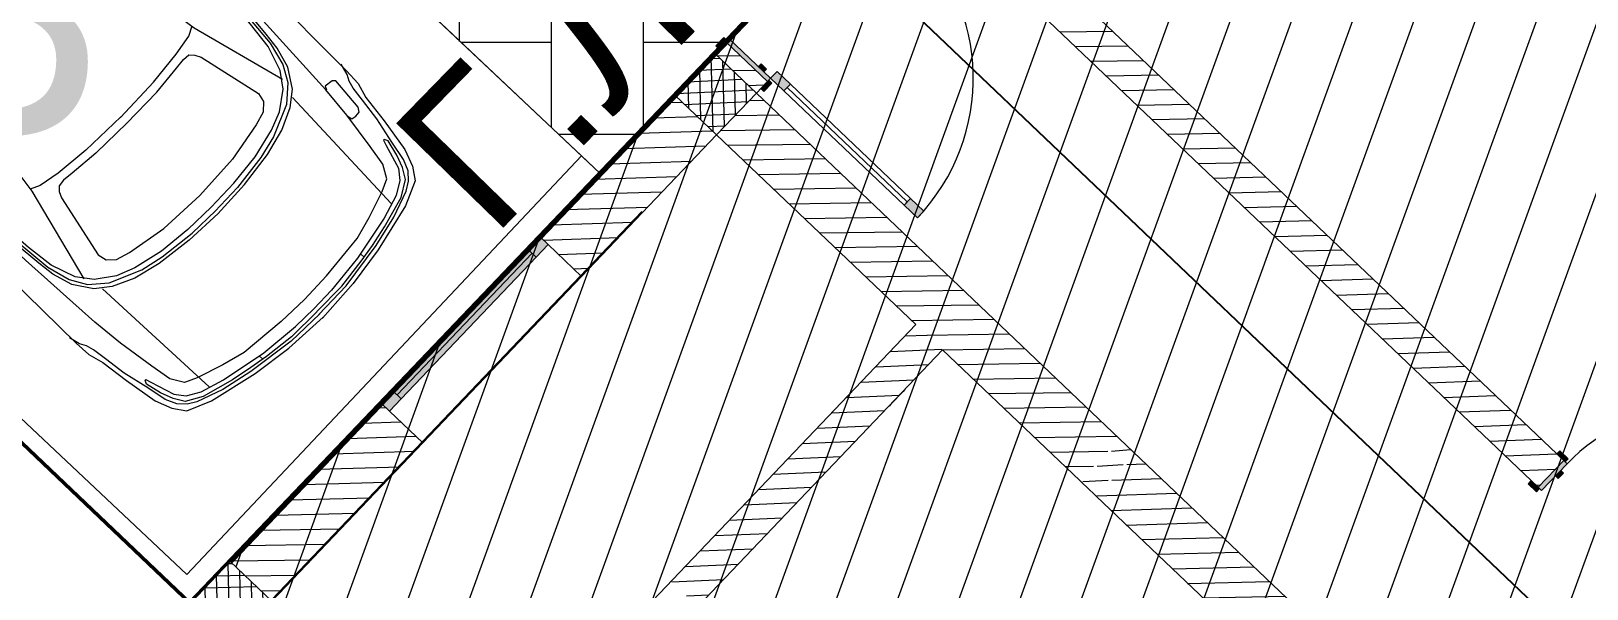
# Model space of a CAD drawing. Header units: metres. Extents: x 0 to 7617939, y 0 to 4642111.
# Drawn here: x 7616220.14 to 7616226.9, y 4641458.83 to 4641461.25 of the extents above; entities that cross this region are included whole.
import ezdxf
from ezdxf.enums import TextEntityAlignment as Align

# ---------------------------------------------------------------- set-up
doc = ezdxf.new("R2010")
doc.units = ezdxf.units.M
doc.header["$MEASUREMENT"] = 0
doc.linetypes.add('Wipeout_Contour', pattern=[99999.99999999999, 0, -99999.99999999999])
doc.layers.get('0').update_dxf_attribs({"color": 1})
doc.layers.get('DEFPOINTS').update_dxf_attribs({"lineweight": 0})
for name, color, linetype in [('1 _ Конструкция - Недефинирани обекти.Structural - Bearing', 7, 'Continuous'), ('1 _ Плочи - Основни.Structural - Bearing', 7, 'Continuous'), ('1 _ Преградни_Стени - Външни .Non Structural - Bearing', 7, 'Continuous'), ('LEGENDI', 7, 'Continuous'), ('Structural - Bearing', 7, 'Continuous'), ('Structural - Stair & Railing', 7, 'Continuous')]:
    doc.layers.add(name, color=color, linetype=linetype)
for name, color, linetype, lineweight in [('cad-block.com', 253, 'Continuous', 9), ('gradezna_linija', 7, 'Continuous', 53), ('hech plo~nici', 253, 'Continuous', 5), ('koti', 7, 'Continuous', 25), ('Pecat', 7, 'Continuous', 25), ('U-5.2 ELEMENTI NA SOOBRAKAJNICA', 7, 'Continuous', 9)]:
    doc.layers.add(name, color=color, linetype=linetype, lineweight=lineweight)
doc.styles.add('K1', font='', dxfattribs={"width": 0.8})
doc.styles.add('PECAT', font='arial.ttf', dxfattribs={"height": 1.5})
doc.styles.add('Style-MAC C Swiss', font='MCSWIS.TTF')
doc.styles.get('K1').set_extended_font_data('Zurich BlkEx BT')
doc.dimstyles.new('mir', dxfattribs={"dimscale": 0.5, "dimtxt": 1.8, "dimasz": 0.01, "dimexe": 0.5, "dimexo": 0.0625, "dimgap": 0.2, "dimtad": 1, "dimzin": 0, "dimdsep": 46, "dimtxsty": 'K1', "dimblk": 'A$C321216CB', "dimcen": 0.09, "dimse1": 1, "dimse2": 1, "dimclrd": 256, "dimclrt": 256, "dimaunit": 1, "dimadec": 3, "dimazin": 0, "dimtfac": 1, "dimtofl": 0, "dimtmove": 2, "dimatfit": 3, "dimldrblk": 'A$C321216CB', "dimfxl": 0.5, "dimfxlon": 1, "dimtolj": 1, "dimtzin": 0, "dimlwd": 25, "dimarcsym": 0})
pattern_1 = [(44.99999999999996, (-56860.34482002258, 2014.433784484863), (-45.96193360834245, 45.96193360834247), [])]
pattern_2 = [(44.99999999999996, (-56860.34482002258, 2014.433784484863), (-35.35533484171248, 35.3553348417125), []), (135.0000000000002, (-56860.34482002258, 2014.433784484863), (35.35533484171238, 35.35533484171259), [])]

# ---------------------------------------------------------------- blocks, each defined once
blk = doc.blocks.new('A$C25803E90')
for p, q in [((3624.29996234682, 1513.338001661949), (4252.761962346849, 1489.488001661935)), ((4312.462962346792, 1239.988001661957), (4333.662962346803, 1239.988001661957)), ((4312.462962346792, 615.8880016619296), (4333.662962346803, 615.8880016619296)), ((3624.29996234682, 342.5380016619347), (4252.761962346849, 366.3880016619441))]:
    blk.add_line(p, q)
for points in [[(1692.54367337047, 1767.258621032674), (2694.811962346837, 1768.625001661931), (3709.212962346792, 1761.613001661957), (3783.536962346785, 1756.975001661929), (3850.899962346768, 1738.400001661928), (3978.649962346826, 1722.150001661943), (4129.637962346809, 1696.613001661928), (4203.962962346792, 1668.751001661927), (4257.386962346791, 1631.613001661932), (4303.837962346792, 1524.81300166194), (4354.361962346797, 1306.588001661949), (4379.912962346803, 1125.501001661927), (4391.524962346826, 925.85000166194)], [(4369.986962346797, 925.3130016619325), (4365.449962346815, 1097.775001661928), (4335.174962346791, 1314.113001661935), (4303.386962346791, 1454.800001661948), (4260.999962346861, 1572.81300166194), (4238.299962346791, 1610.625001661945), (4204.999962346803, 1640.888001661933), (4156.562962346827, 1662.063001661933), (4067.261962346791, 1680.213001661952), (3949.199962346815, 1705.938001661947), (3847.787962346803, 1719.550001661941), (3782.699962346785, 1728.625001661938), (3749.399962346797, 1737.700001661935), (3722.162962346803, 1752.838001661941), (3672.212962346821, 1764.938001661947)], [(4279.17496234682, 928.3380016619412), (4274.624962346832, 1067.526001661929), (4254.949962346815, 1276.288001661938), (4227.699962346785, 1379.163001661949), (4188.349962346838, 1498.675001661933), (4164.13796234678, 1551.625001661945), (4106.611962346797, 1584.913001661946), (4012.774962346797, 1600.038001661927), (3846.274962346826, 1625.751001661953), (3702.487962346815, 1639.375001661945), (3299.486962346826, 1660.550001661944), (2648.637962346838, 1684.750001661952), (1654.836962346802, 1691.913001661946)], [(1334.036962346843, 1615.813001661947), (1394.186962346808, 1634.838001661945), (1460.412962346833, 1639.400001661939), (1617.999962346803, 1647.01300166193), (2145.074962346815, 1655.350001661944), (2719.699962346815, 1646.726001661944), (3120.549962346791, 1637.750001661927), (3389.111962346826, 1613.813001661936), (3492.799962346791, 1586.375001661945), (3563.962962346821, 1545.738001661943), (3626.987962346815, 1474.61300166195), (3686.462962346821, 1334.226001661944), (3710.087962346792, 1231.901001661936), (3729.774962346826, 1067.575001661949), (3733.71296234685, 924.9000016619539)], [(3709.137962346809, 926.8000016619299), (3705.22496234678, 1069.763001661937), (3690.924962346791, 1216.625001661938), (3659.72496234678, 1349.201001661939), (3627.211962346802, 1429.77500166195), (3569.999962346803, 1510.351001661929), (3503.674962346791, 1559.738001661954), (3393.149962346826, 1597.438001661954), (3269.624962346832, 1611.725001661951), (3088.874962346803, 1624.725001661929), (2651.311962346837, 1636.426001661945), (1834.374962346803, 1639.026001661943), (1463.761962346791, 1629.92500166193)], [(3750.449962346815, 926.8630016619427), (3742.574962346815, 1098.075001661939), (3720.924962346849, 1261.413001661946), (3691.386962346849, 1380.475001661933), (3647.087962346792, 1475.92600166193), (3597.861962346826, 1539.876001661934), (3516.149962346797, 1593.01300166193), (3426.074962346844, 1619.575001661942), (3349.286962346814, 1628.438001661933), (3216.374962346861, 1641.225001661936), (3114.974962346838, 1648.113001661939), (3113.986962346826, 1636.313001661947), (2858.42496234682, 1533.325001661935), (2682.63696234682, 1468.100001661936), (2595.649962346797, 1459.038001661938), (2218.699962346815, 1459.038001661938), (2043.13696234682, 1464.86300166195), (1991.061962346808, 1471.963001661934)], [(4354.849962346809, 928.3380016619412), (4353.337962346821, 1082.650001661947), (4336.686962346779, 1220.313001661947), (4323.062962346827, 1302.01300166193), (4303.386962346791, 1395.800001661952), (4264.037962346803, 1538.013001661951), (4223.162962346803, 1607.600001661936), (4177.761962346791, 1634.838001661945), (4121.749962346832, 1656.013001661944), (4052.124962346803, 1672.650001661947), (4035.474962346838, 1665.088001661941), (4035.474962346838, 1660.550001661944), (4059.699962346815, 1652.988001661935), (4167.162962346833, 1619.700001661939), (4209.537962346803, 1586.425001661933), (4244.349962346809, 1528.938001661954), (4276.137962346838, 1423.038001661935), (4317.01296234678, 1217.288001661938), (4333.662962346803, 1038.775001661932), (4336.686962346779, 926.8250016619495)], [(1935.436962346779, 1415.175001661948), (2979.299962346849, 1409.263001661951), (3107.111962346768, 1428.188001661947), (3536.836962346802, 1539.600001661951)], [(3155.186962346837, 926.8000016619299), (3148.686962346808, 1136.050001661926), (3133.086962346802, 1292.013001661941), (3116.186962346837, 1385.588001661927), (3095.374962346803, 1427.175001661948)], [(3191.599962346809, 925.5000016619451), (3188.999962346832, 1115.251001661942), (3177.29996234682, 1249.113001661935), (3172.099962346809, 1297.213001661941), (3174.699962346785, 1328.401001661929), (3192.899962346826, 1345.300001661952), (3218.912962346803, 1358.288001661931), (3506.274962346826, 1421.976001661944), (3546.587962346792, 1412.875001661931), (3577.799962346791, 1379.088001661941), (3595.999962346803, 1318.000001661927), (3628.512962346809, 1139.950001661942), (3638.912962346803, 928.1000016619437)], [(1334.036962346843, 240.0630016619361), (1394.186962346808, 221.0380016619383), (1460.412962346833, 216.4760016619439), (1617.999962346803, 208.86300166195), (2145.074962346815, 200.525001661943), (2719.699962346815, 209.1500016619393), (3120.549962346791, 218.1250016619306), (3389.111962346826, 242.0630016619471), (3492.799962346791, 269.5000016619379), (3563.962962346821, 310.1380016619369), (3626.987962346815, 381.2630016619332), (3686.462962346821, 521.6500016619393), (3710.087962346792, 623.9750016619437), (3729.774962346826, 788.3000016619335), (3733.71296234685, 930.976001661933)], [(3709.137962346809, 929.0750016619277), (3705.22496234678, 786.1130016619427), (3690.924962346791, 639.2500016619451), (3659.72496234678, 506.6750016619444), (3627.211962346802, 426.1000016619364), (3569.999962346803, 345.5260016619504), (3503.674962346791, 296.1380016619296), (3393.149962346826, 258.4380016619252), (3269.624962346832, 244.150001661932), (3088.874962346803, 231.1500016619284), (2651.311962346837, 219.4500016619386), (1834.374962346803, 216.8500016619364), (1463.761962346791, 225.9500016619277)], [(4279.17496234682, 927.538001661942), (4274.624962346832, 788.350001661951), (4254.949962346815, 579.5880016619449), (4227.699962346785, 476.713001661934), (4188.349962346838, 357.2000016619495), (4164.13796234678, 304.2510016619381), (4106.611962346797, 270.9630016619376), (4012.774962346797, 255.8380016619558), (3846.274962346826, 230.1250016619306), (3702.487962346815, 216.5010016619381), (3299.486962346826, 195.3250016619422), (2648.637962346838, 171.1260016619308), (1654.836962346802, 163.9630016619412)], [(1692.544185771112, 88.61638159265567), (2694.811962346837, 87.25000166192694), (3709.212962346792, 94.2630016619296), (3783.536962346785, 98.90000166193204), (3850.899962346768, 117.4750016619291), (3978.649962346826, 133.7250016619437), (4129.637962346809, 159.2630016619514), (4203.962962346792, 187.1250016619524), (4257.386962346791, 224.2630016619514), (4303.837962346792, 331.0630016619434), (4354.361962346797, 549.288001661931), (4379.912962346803, 730.376001661949), (4391.524962346826, 930.0250016619466)], [(3750.449962346815, 929.0130016619405), (3742.574962346815, 757.8010016619446), (3720.924962346849, 594.463001661934), (3691.386962346849, 475.4000016619539), (3647.087962346792, 379.9500016619495), (3597.861962346826, 316.0010016619417), (3516.149962346797, 262.8630016619536), (3426.074962346844, 236.3000016619444), (3349.286962346814, 227.4380016619507), (3216.374962346861, 214.6500016619502), (3114.974962346838, 207.7630016619441), (3113.986962346826, 219.5630016619398), (2858.42496234682, 322.550001661948), (2682.63696234682, 387.7750016619466), (2595.649962346797, 396.8380016619485), (2218.699962346815, 396.8380016619485), (2043.13696234682, 391.0130016619296), (1991.061962346808, 383.9130016619529)], [(3155.186962346837, 929.0750016619277), (3148.686962346808, 719.8250016619277), (3133.086962346802, 563.8630016619427), (3116.186962346837, 470.2880016619529), (3095.374962346803, 428.7000016619349)], [(3191.599962346809, 930.3750016619415), (3188.999962346832, 740.6250016619379), (3177.29996234682, 606.7630016619441), (3172.099962346809, 558.6630016619383), (3174.699962346785, 527.4760016619512), (3192.899962346826, 510.5760016619315), (3218.912962346803, 497.5880016619485), (3506.274962346826, 433.9000016619393), (3546.587962346792, 443.0000016619269), (3577.799962346791, 476.788001661942), (3595.999962346803, 537.8750016619306), (3628.512962346809, 715.9250016619408), (3638.912962346803, 927.7750016619393)], [(4369.986962346797, 930.5630016619507), (4365.449962346815, 758.1000016619291), (4335.174962346791, 541.7630016619441), (4303.386962346791, 401.0750016619349), (4260.999962346861, 283.0630016619398), (4238.299962346791, 245.2500016619415), (4204.999962346803, 214.98800166195), (4156.562962346827, 193.8130016619471), (4067.261962346791, 175.663001661931), (3949.199962346815, 149.9380016619361), (3847.787962346803, 136.3250016619422), (3782.699962346785, 127.2510016619453), (3749.399962346797, 118.1750016619517), (3722.162962346803, 103.038001661942), (3672.212962346821, 90.93800166193978)], [(4354.849962346809, 927.538001661942), (4353.337962346821, 773.2260016619402), (4336.686962346779, 635.5630016619325), (4323.062962346827, 553.86300166195), (4303.386962346791, 460.0760016619315), (4264.037962346803, 317.8630016619318), (4223.162962346803, 248.2750016619502), (4177.761962346791, 221.0380016619383), (4121.749962346832, 199.8630016619354), (4052.124962346803, 183.2250016619364), (4035.474962346838, 190.788001661942), (4035.474962346838, 195.3250016619422), (4059.699962346815, 202.8880016619441), (4167.162962346833, 236.1760016619446), (4209.537962346803, 269.4500016619495), (4244.349962346809, 326.9380016619252), (4276.137962346838, 432.8380016619485), (4317.01296234678, 638.5880016619412), (4333.662962346803, 817.1010016619512), (4336.686962346779, 929.0500016619335)], [(1935.436962346779, 440.7000016619349), (2979.299962346849, 446.6130016619281), (3107.111962346768, 427.6880016619325), (3536.836962346802, 316.275001661932)], [(3848.637962346809, 231.2260016619366), (3872.499962346803, 226.4500016619422), (3877.274962346826, 205.7760016619286), (3874.099962346809, 183.5130016619478), (3856.599962346838, 170.8000016619299), (3707.037962346833, 158.0750016619422), (3694.312962346827, 169.2010016619315), (3689.536962346785, 207.3750016619306), (3705.449962346815, 213.73800166195)]]:
    blk.add_lwpolyline(points)
blk = doc.blocks.new('A$C321216CB')
for p, q in [((0, -75.27068100022552), (0, 75.27068100022916)), ((-38.06893737428254, -38.06893737428072), (38.0689373742789, 38.06893737428072)), ((-53.83760753984097, 1.818989403545856e-12), (53.83760753984097, 1.818989403545856e-12))]:
    blk.add_line(p, q)
blk = doc.blocks.new('*D98')
at = {"layer": 'DEFPOINTS', "color": 0, "linetype": 'Continuous', "lineweight": 25, "transparency": 16777216}
for p in [(7616227.047909321, 4641465.281242531), (7616226.327898195, 4641464.52622088), (7616236.314799643, 4641455.002414308)]:
    blk.add_point(p, dxfattribs=at)
at = {"layer": 'koti', "lineweight": 20, "transparency": 16777216}
blk.add_line((7616237.031192338, 4641455.760886604), (7616227.051527753, 4641465.277791887), dxfattribs=at)
at = {"layer": 'koti', "linetype": 'Continuous', "lineweight": 20, "transparency": 16777216, "xscale": 0.005000000000000001, "yscale": 0.005000000000000001, "zscale": 0.005000000000000001}
for p, rotation in [((7616227.047909321, 4641465.281242531), 136.3596841782759), ((7616237.03481077, 4641455.75743596), 316.3596841782759)]:
    blk.add_blockref('A$C321216CB', p, dxfattribs=dict(at, rotation=rotation))
at = {"layer": 'koti', "color": 0, "linetype": 'Continuous', "lineweight": 20, "transparency": 16777216, "insert": (7616232.317411619, 4641460.808813821), "char_height": 0.6, "attachment_point": 5, "rotation": 316.35968417827587, "style": 'K1'}
blk.add_mtext('\\A1;13.8', dxfattribs=at)
blk = doc.blocks.new('*D116')
at = {"layer": 'DEFPOINTS', "color": 0, "linetype": 'Continuous', "lineweight": 25, "transparency": 16777216}
for p in [(7616223.60979392, 4641461.676043971), (7616235.581175267, 4641454.233272312), (7616233.596665542, 4641452.152265847)]:
    blk.add_point(p, dxfattribs=at)
at = {"layer": 'koti', "lineweight": 25, "transparency": 16777216}
blk.add_line((7616223.613412352, 4641461.672593326), (7616233.593047109, 4641452.155716491), dxfattribs=at)
at = {"layer": 'koti', "linetype": 'Continuous', "lineweight": 25, "transparency": 16777216, "xscale": 0.005000000000000001, "yscale": 0.005000000000000001, "zscale": 0.005000000000000001}
for p, rotation in [((7616223.60979392, 4641461.676043971), 136.3596841862228), ((7616233.596665542, 4641452.152265847), 316.3596841862228)]:
    blk.add_blockref('A$C321216CB', p, dxfattribs=dict(at, rotation=rotation))
at = {"layer": 'koti', "color": 0, "linetype": 'Continuous', "transparency": 16777216, "insert": (7616228.879281303, 4641457.203629483), "char_height": 0.6, "attachment_point": 5, "rotation": 316.35968418622286, "style": 'K1'}
blk.add_mtext('\\A1;13.8', dxfattribs=at)
blk = doc.blocks.new('*D119')
at = {"layer": 'DEFPOINTS', "color": 0, "linetype": 'Continuous', "lineweight": 25, "transparency": 16777216}
for p in [(7616217.099999999, 4641462.319999999), (7616215.645443263, 4641460.793447559), (7616220.832415977, 4641458.763613299)]:
    blk.add_point(p, dxfattribs=at)
at = {"layer": 'koti', "lineweight": 20, "transparency": 16777216}
blk.add_line((7616219.374239378, 4641457.24051), (7616215.649063127, 4641460.789998416), dxfattribs=at)
at = {"layer": 'koti', "linetype": 'Continuous', "lineweight": 20, "transparency": 16777216, "xscale": 0.005000000000000001, "yscale": 0.005000000000000001, "zscale": 0.005000000000000001}
for p, rotation in [((7616215.645443263, 4641460.793447559), 136.3834610327168), ((7616219.377859242, 4641457.237060858), 316.3834610327168)]:
    blk.add_blockref('A$C321216CB', p, dxfattribs=dict(at, rotation=rotation))
at = {"layer": 'koti', "color": 0, "linetype": 'Continuous', "lineweight": 20, "transparency": 16777216, "insert": (7616217.787582673, 4641459.304843317), "char_height": 0.6, "attachment_point": 5, "rotation": 316.38346103271675, "style": 'K1'}
blk.add_mtext('\\A1;5.2', dxfattribs=at)
blk = doc.blocks.new('A$C51218968')
at = {"layer": 'Structural - Bearing', "linetype": 'Continuous', "lineweight": 9}
h = blk.add_hatch(dxfattribs=at)
h.set_pattern_fill('COMMON_BRICK_0001', color=256, scale=0.4999999403539185, angle=-6.361109362927034e-15, style=0, pattern_type=2)
h.set_pattern_definition(pattern_1)
h.paths.add_polyline_path([(249.9601039886475, 4402.556217193604), (3889.660720825195, 4402.556217193604), (3889.660720825195, 4562.55620765686), (249.9601039886475, 4562.5562915802)])
at = {"layer": 'Structural - Bearing', "linetype": 'Continuous', "lineweight": 9, "true_color": 0xdedede}
for points in [[(3897.660713672638, 4562.556198120117), (3897.660713672638, 4581.556196212769), (3847.660719394684, 4581.556196212769), (3847.660718917847, 4562.556198120117)], [(3909.660711765289, 4402.556217193604), (3909.660712242126, 4562.556198120117), (3889.660714149475, 4562.556198120117), (3889.660715103149, 4402.556217193604)], [(3909.660712242126, 4490.556205749512), (3925.660709857941, 4490.55620765686), (3925.660710334778, 4522.556203842163), (3909.660711765289, 4522.556201934814)], [(3897.660713672638, 4383.556219100952), (3897.660713672638, 4402.556217193604), (3847.660719394684, 4402.556217193604), (3847.660720348358, 4383.556219100952)], [(-0.03986692428588867, 3377.999597549438), (-19.03986406326294, 3377.999597549438), (-19.03986501693726, 3327.999605178833), (-0.03986597061157227, 3327.999605178833)], [(-0.03986644744873047, 3369.999599456787), (249.9601035118103, 3369.999599456787), (249.9601035118103, 3389.999597549438), (-0.03986644744873047, 3389.999597549438)], [(209.960108757019, 3389.999597549438), (209.9601082801819, 3405.99959564209), (177.9601120948792, 3405.999593734741), (177.9601125717163, 3389.999597549438)], [(249.9601030349731, 3429.999593734741), (249.9601035118103, 3389.999597549438), (329.9600939750671, 3389.99959564209), (329.9600944519043, 3429.999591827393)], [(268.9601016044617, 3377.999597549438), (249.9601035118103, 3377.999597549438), (249.9601035118103, 3327.999605178833), (268.9601016044617, 3327.999605178833)], [(1129.959998130798, 3389.999597549438), (1129.959997653961, 3429.999591827393), (1049.960007667542, 3429.999593734741), (1049.960007667542, 3389.999597549438)], [(-0.03986644744873047, 2199.999738693237), (-0.03986644744873047, 2124.99974822998), (49.96012735366821, 2124.99974822998), (49.96012783050537, 2199.999738693237)], [(-0.03986644744873047, 2124.99974822998), (-0.03986644744873047, 1274.999849319458), (49.96012735366821, 1274.999849319458), (49.96012735366821, 2124.99974822998)], [(49.96012687683105, 1199.999856948853), (49.96012735366821, 1274.999849319458), (-0.03986644744873047, 1274.999849319458), (-0.03986692428588867, 1199.999858856201)]]:
    blk.add_hatch(color=254, dxfattribs=at).paths.add_polyline_path(points)
at = {"layer": 'Structural - Bearing', "linetype": 'Continuous', "lineweight": 9}
h = blk.add_hatch(dxfattribs=at)
h.set_pattern_fill('COMMON_BRICK_0001', color=256, scale=0.4999999403539185, angle=-6.361109362927034e-15, style=0, pattern_type=2)
h.set_pattern_definition(pattern_1)
h.paths.add_polyline_path([(-0.03986644744873047, 3299.999639511108), (249.960090637207, 3299.999639511108), (249.9601097106934, 3369.999605178833), (-0.03986692428588867, 3369.999605178833)])
h = blk.add_hatch(dxfattribs=at)
h.set_pattern_fill('1_БЕТОН_СГЛОБЯЕМИ_ЕЛЕМЕН_E7', color=256, scale=0.4999999403539185, angle=-6.361109362927034e-15, style=0, pattern_type=2)
h.set_pattern_definition(pattern_2)
h.paths.add_polyline_path([(249.9601035118103, 3049.99963760376), (249.9601035118103, 3299.99960899353), (-0.03986644744873047, 3299.99960899353), (-0.03986597061157227, 3049.99963760376)])
h = blk.add_hatch(dxfattribs=at)
h.set_pattern_fill('COMMON_BRICK_0001', color=256, scale=0.4999999403539185, angle=-6.361109362927034e-15, style=0, pattern_type=2)
h.set_pattern_definition(pattern_1)
h.paths.add_polyline_path([(2427.976479530334, 3299.99960899353), (249.9601035118103, 3299.99960899353), (249.9601035118103, 3049.99963760376), (2427.976479053497, 3049.99963760376)])
h = blk.add_hatch(dxfattribs=at)
h.set_pattern_fill('COMMON_BRICK_0001', color=256, scale=0.4999999403539185, angle=-6.361109362927034e-15, style=0, pattern_type=2)
h.set_pattern_definition(pattern_1)
h.paths.add_polyline_path([(2439.976478099823, 3299.999607086182), (2439.976477622986, 3049.99963760376), (2515.976469039917, 3049.99963760376), (2515.97646856308, 3299.99960899353)])
h = blk.add_hatch(dxfattribs=at)
h.set_pattern_fill('COMMON_BRICK_0001', color=256, scale=0.4999999403539185, angle=-6.361109362927034e-15, style=0, pattern_type=2)
h.set_pattern_definition(pattern_1)
h.paths.add_polyline_path([(2527.976467609406, 3299.999597549438), (2527.976467609406, 3049.99963760376), (3597.660759449005, 3049.99963760376), (3597.660758972168, 3299.999597549438)])
h = blk.add_hatch(dxfattribs=at)
h.set_pattern_fill('COMMON_BRICK_0001', color=256, scale=0.4999999403539185, angle=-6.361109362927034e-15, style=0, pattern_type=2)
h.set_pattern_definition(pattern_1)
h.paths.add_polyline_path([(249.9600954055786, 3049.999593734741), (-0.03986644744873047, 3049.999591827393), (-0.03986692428588867, 2199.999755859375), (249.9600958824158, 2199.999755859375)])
h = blk.add_hatch(dxfattribs=at)
h.set_pattern_fill('COMMON_BRICK_0001', color=256, scale=0.4999999403539185, angle=-6.361109362927034e-15, style=0, pattern_type=2)
h.set_pattern_definition(pattern_1)
h.paths.add_polyline_path([(1605.432981967926, 1509.999822616577), (1605.432982444763, 3049.99963760376), (1445.433002471924, 3049.99963760376), (1445.433001041412, 1509.999822616577)])
h = blk.add_hatch(dxfattribs=at)
h.set_pattern_fill('COMMON_BRICK_0001', color=256, scale=0.4999999403539185, angle=-6.361109362927034e-15, style=0, pattern_type=2)
h.set_pattern_definition(pattern_1)
h.paths.add_polyline_path([(-0.03986644744873047, 249.9999523162842), (249.9600954055786, 249.9999542236328), (249.9600949287415, 1199.999866485596), (-0.03986692428588867, 1199.999868392944)])
at = {"layer": '1 _ Плочи - Основни.Structural - Bearing', "linetype": 'Continuous', "lineweight": 9, "ltscale": 0.01, "flags": 128}
blk.add_lwpolyline([(11999.95864772797, 0), (13799.95848703384, 1.9073486328125e-06), (13799.95848703384, 6899.999177932739), (11999.95864868164, 6899.999177932739), (-0.03986692428588867, 6899.999177932739), (-0.03986692428588867, 0)], close=True, dxfattribs=at)
at = {"layer": '1 _ Преградни_Стени - Външни .Non Structural - Bearing', "linetype": 'Continuous', "lineweight": 9, "ltscale": 0.01}
for p, q in [((2427.97660112381, 3049.999591827393), (2439.976582050323, 3049.999591827393)), ((2427.97660112381, 3049.999591827393), (2439.976582050323, 3049.999591827393)), ((2439.976582050323, 3049.999591827393), (2515.976455211639, 3049.999591827393)), ((2439.976582050323, 3049.999591827393), (2515.976455211639, 3049.999591827393)), ((2515.976455211639, 3049.999591827393), (2527.976435184479, 3049.999591827393)), ((2515.976455211639, 3049.999591827393), (2527.976435184479, 3049.999591827393))]:
    blk.add_line(p, q, dxfattribs=at)
at = {"layer": '1 _ Преградни_Стени - Външни .Non Structural - Bearing', "linetype": 'Continuous', "lineweight": 9, "ltscale": 0.01, "flags": 128}
for points in [[(1605.432982444763, 2812.905378341675), (1605.4329829216, 2800.905380249023)], [(1605.4329829216, 2800.905380249023), (1605.432982444763, 2724.905389785767)], [(1605.432982444763, 2724.905389785767), (1605.432983398438, 2712.905389785767)]]:
    blk.add_lwpolyline(points, dxfattribs=at)
at = {"layer": 'Structural - Bearing', "linetype": 'Continuous', "lineweight": 9, "ltscale": 0.01}
for p, q in [((3847.66067647934, 4562.556135177612), (3847.660676002502, 4581.556171417236)), ((3847.660676002502, 4581.556171417236), (3897.660731315613, 4581.556171417236)), ((3889.660744667053, 4562.556133270264), (3847.66067647934, 4562.556135177612)), ((3897.660731315613, 4562.556133270264), (3847.66067647934, 4562.556135177612)), ((3889.660744667053, 4562.556133270264), (3847.66067647934, 4562.556135177612)), ((3889.660744667053, 4562.556133270264), (3847.66067647934, 4562.556135177612)), ((3889.660744667053, 4562.556133270264), (3889.660744667053, 4402.556123733521)), ((3909.660711288452, 4562.556133270264), (3889.660744667053, 4562.556133270264)), ((3889.660744667053, 4562.556133270264), (3889.660744667053, 4402.556123733521)), ((3889.660744667053, 4562.556133270264), (3889.660744667053, 4402.556123733521)), ((3889.660744667053, 4562.556133270264), (3889.660744667053, 4402.556123733521)), ((3897.660731315613, 4581.556171417236), (3897.660731315613, 4562.556133270264)), ((3909.660712242126, 4402.556123733521), (3909.660711288452, 4562.556133270264)), ((3925.660684585571, 4522.556201934814), (3909.660711288452, 4522.556200027466)), ((3909.660711288452, 4522.556200027466), (3909.660711288452, 4490.556253433228)), ((3909.660711288452, 4490.556253433228), (3925.660684585571, 4490.556253433228)), ((3925.660684585571, 4490.556253433228), (3925.660684585571, 4522.556201934814)), ((3889.660744667053, 4402.556123733521), (3847.66067647934, 4402.556121826172)), ((3847.66067647934, 4383.556085586548), (3847.66067647934, 4402.556121826172)), ((3847.66067647934, 4402.556121826172), (3897.660730838776, 4402.556123733521)), ((3889.660744667053, 4402.556123733521), (3847.66067647934, 4402.556121826172)), ((3889.660744667053, 4402.556123733521), (3847.66067647934, 4402.556121826172)), ((3889.660744667053, 4402.556123733521), (3909.660712242126, 4402.556123733521)), ((3897.660730838776, 4402.556123733521), (3897.660730838776, 4383.556085586548)), ((3897.660730838776, 4383.556085586548), (3847.66067647934, 4383.556085586548)), ((-19.03988409042358, 3327.999546051025), (-19.03988456726074, 3377.999601364136)), ((-19.03988456726074, 3377.999601364136), (-0.03984642028808594, 3377.999601364136)), ((249.9601531028748, 3389.999580383301), (-0.03984642028808594, 3389.999580383301)), ((-0.03984642028808594, 3389.999580383301), (-0.03984642028808594, 3369.999614715576)), ((-0.03984642028808594, 3377.999601364136), (-0.03984642028808594, 3327.999546051025)), ((209.9602193832397, 3405.99955368042), (177.9599967002869, 3405.999555587769)), ((177.9599967002869, 3405.999555587769), (177.9599957466125, 3389.999580383301)), ((177.9599957466125, 3389.999580383301), (209.9602198600769, 3389.999580383301)), ((209.9602198600769, 3389.999580383301), (209.9602193832397, 3405.99955368042)), ((249.9601540565491, 3429.999515533447), (329.9600205421448, 3429.999515533447)), ((249.9601531028748, 3389.999580383301), (249.9601540565491, 3429.999515533447)), ((249.9601526260376, 3369.999614715576), (249.9601531028748, 3389.999580383301)), ((329.9600205421448, 3389.999580383301), (249.9601531028748, 3389.999580383301)), ((249.9601535797119, 3327.999546051025), (249.9601526260376, 3377.999601364136)), ((249.9601526260376, 3377.999601364136), (268.9601912498474, 3377.999601364136)), ((268.9601912498474, 3377.999601364136), (268.9601907730103, 3327.999546051025)), ((329.9600205421448, 3429.999515533447), (329.9600205421448, 3389.999580383301)), ((1049.959931373596, 3409.999549865723), (329.9600205421448, 3409.999547958374)), ((1049.959931850433, 3389.999580383301), (1049.959931850433, 3429.999515533447)), ((1049.959931850433, 3429.999515533447), (1129.960075855255, 3429.999515533447)), ((1129.960075855255, 3389.999580383301), (1049.959931850433, 3389.999580383301)), ((1129.960075855255, 3429.999515533447), (1129.960075855255, 3389.999580383301)), ((-0.03984642028808594, 3327.999546051025), (-19.03988409042358, 3327.999546051025)), ((-0.03984642028808594, 3369.999614715576), (-0.03984642028808594, 3327.999546051025)), ((249.9601526260376, 3369.999614715576), (-0.03984642028808594, 3369.999614715576)), ((-0.03984642028808594, 3369.999614715576), (249.9601526260376, 3369.999614715576)), ((249.9601526260376, 3369.999614715576), (-0.03984642028808594, 3369.999614715576)), ((249.9601526260376, 3369.999614715576), (-0.03984642028808594, 3369.999614715576)), ((-0.03984642028808594, 3369.999614715576), (-0.03984642028808594, 3327.999546051025)), ((-0.03984642028808594, 3369.999614715576), (-0.03984642028808594, 3327.999546051025)), ((249.9601526260376, 3369.999614715576), (249.9601535797119, 3327.999546051025)), ((249.9601526260376, 3369.999614715576), (249.9601535797119, 3327.999546051025)), ((249.9601526260376, 3369.999614715576), (249.9601535797119, 3327.999546051025)), ((268.9601907730103, 3327.999546051025), (249.9601535797119, 3327.999546051025)), ((-0.03984642028808594, 2199.999757766724), (49.96020889282227, 2199.999757766724)), ((-0.03984642028808594, 2199.999757766724), (-0.03984689712524414, 1199.999759674072)), ((-0.03984642028808594, 2199.999757766724), (-0.03984594345092773, 2124.999813079834)), ((-0.03984642028808594, 2199.999757766724), (49.96020889282227, 2199.999757766724)), ((-0.03984642028808594, 2199.999757766724), (49.96020889282227, 2199.999757766724)), ((49.96020889282227, 2199.999757766724), (249.9601535797119, 2199.999759674072)), ((49.96020841598511, 2124.999813079834), (49.96020889282227, 2199.999757766724)), ((49.96020889282227, 2199.999757766724), (249.9601535797119, 2199.999759674072)), ((249.9601535797119, 2199.999759674072), (249.9601535797119, 1199.999757766724)), ((-0.03984594345092773, 2124.999813079834), (49.96020841598511, 2124.999813079834)), ((-0.03984594345092773, 2124.999813079834), (-0.03984594345092773, 1274.999979019165)), ((24.96004247665405, 2124.999813079834), (24.96004295349121, 1274.999980926514)), ((49.96020841598511, 1274.999980926514), (49.96020841598511, 2124.999813079834)), ((49.96020841598511, 1274.999980926514), (-0.03984594345092773, 1274.999979019165)), ((-0.03984594345092773, 1274.999979019165), (-0.03984689712524414, 1199.999759674072)), ((49.96020841598511, 1199.999757766724), (49.96020841598511, 1274.999980926514)), ((-0.03984689712524414, 1199.999759674072), (49.96020841598511, 1199.999757766724)), ((-0.03984689712524414, 1199.999759674072), (49.96020841598511, 1199.999757766724)), ((-0.03984689712524414, 1199.999759674072), (49.96020841598511, 1199.999757766724)), ((49.96020841598511, 1199.999757766724), (249.9601535797119, 1199.999757766724)), ((49.96020841598511, 1199.999757766724), (249.9601535797119, 1199.999757766724))]:
    blk.add_line(p, q, dxfattribs=at)
at = {"layer": 'Structural - Bearing', "linetype": 'Continuous', "lineweight": 9, "ltscale": 0.01, "flags": 128}
for points in [[(3889.660704135895, 4562.556198120117), (249.9601035118103, 4562.556196212769)], [(249.9601039886475, 4402.556217193604), (3889.66070318222, 4402.556217193604)], [(-0.03986644744873047, 3369.999589920044), (-0.03986644744873047, 3299.999639511108)], [(249.9601035118103, 3299.999639511108), (249.9601030349731, 3369.999589920044)], [(2427.976479530334, 3299.999607086182), (249.9601035118103, 3299.999607086182)], [(3597.660766601562, 3299.999607086182), (2427.976479530334, 3299.999607086182)], [(-0.03986644744873047, 3049.999591827393), (-0.03986692428588867, 2199.99974822998)], [(249.9601035118103, 3049.99963760376), (1445.433002471924, 3049.99963760376)], [(249.9601044654846, 2199.99974822998), (249.9601030349731, 3049.999591827393)], [(1445.433002471924, 3049.99963760376), (1445.433002471924, 1349.999839782715), (3687.660738945007, 1349.999839782715)], [(1605.432982444763, 3049.99963760376), (2427.976479053497, 3049.99963760376)], [(1605.432981967926, 1509.999820709229), (1605.432982444763, 3049.99963760376)], [(2527.976467609406, 3049.99963760376), (3597.660766124725, 3049.99963760376)], [(-0.03986692428588867, 1199.999855041504), (-0.03986644744873047, 249.9999217987061)], [(249.9601035118103, 249.9999713897705), (249.9601039886475, 1199.999855041504)]]:
    blk.add_lwpolyline(points, dxfattribs=at)
for points in [[(1049.960008144379, 3409.999593734741), (329.9600944519043, 3409.99959564209), (329.9600944519043, 3429.999591827393), (1049.960007667542, 3429.999591827393)], [(1049.960007667542, 3389.99959564209), (329.9600939750671, 3389.99959564209), (329.9600944519043, 3409.99959564209), (1049.960008144379, 3409.999593734741)], [(249.9601035118103, 3049.99963760376), (249.9601035118103, 3299.999607086182), (-0.03986644744873047, 3299.999607086182), (-0.03986597061157227, 3049.99963760376)]]:
    blk.add_lwpolyline(points, close=True, dxfattribs=at)
at = {"layer": 'Structural - Bearing', "linetype": 'Continuous', "lineweight": 9, "ltscale": 0.01}
for centre, radius, start, end in [((4689.660618305206, 4562.556198120117), 779.9999069521126, 90.0000207364543, 180.0000207637751), ((249.9601035118103, 3389.99959564209), 879.9998950228979, 2.076377507683786e-05, 90.0000207364543)]:
    blk.add_arc(centre, radius, start, end, dxfattribs=at)
at = {"layer": 'Structural - Stair & Railing', "linetype": 'Continuous', "lineweight": 9, "ltscale": 0.01}
for p, q in [((245.4611639976501, 2584.165176391602), (245.4611644744873, 255.3498344421387)), ((245.4611639976501, 2584.165176391602), (245.4611639976501, 2429.719711303711)), ((245.4611639976501, 2429.719711303711), (245.4611639976501, 1741.419464111328)), ((245.4611639976501, 1741.419464111328), (245.4611639976501, 1380.398822784424)), ((245.4611639976501, 1380.398822784424), (245.4611630439758, 1200.875699996948)), ((245.4611630439758, 1200.875699996948), (245.4611649513245, 566.8306713104248)), ((245.4611649513245, 566.8306713104248), (245.4611644744873, 255.3498344421387))]:
    blk.add_line(p, q, dxfattribs=at)
at = {"color": 254, "linetype": 'Wipeout_Contour', "lineweight": 9, "ltscale": 57933.30731111947, "true_color": 0xdedede}
blk.add_wipeout([(249.96010325266792, -4.689582056016661e-13), (249.96010325266795, 249.99997017695782), (-0.03986692428586025, 249.99997017695785), (-0.03986692428588867, -4.405364961712621e-13)], dxfattribs=at).dxf.layer = '1 _ Конструкция - Недефинирани обекти.Structural - Bearing'
at = {"layer": '1 _ Конструкция - Недефинирани обекти.Structural - Bearing', "linetype": 'Continuous', "lineweight": 9}
h = blk.add_hatch(dxfattribs=at)
h.set_pattern_fill('1_БЕТОН_СГЛОБЯЕМИ_ЕЛЕМЕН_E7', color=256, scale=0.4999999403539185, angle=-6.361109362927034e-15, style=0, pattern_type=2)
h.set_pattern_definition(pattern_2)
h.paths.add_polyline_path([(249.9601039886475, 1.9073486328125e-06), (249.9601035118103, 249.9999713897705), (-0.03986692428588867, 249.9999713897705), (-0.03986692428588867, 1.9073486328125e-06)])
at = {"layer": '1 _ Конструкция - Недефинирани обекти.Structural - Bearing', "linetype": 'Continuous', "lineweight": 9, "ltscale": 0.01, "flags": 128}
blk.add_lwpolyline([(249.9601039886475, 0), (249.9601035118103, 249.9999713897705), (-0.03986692428588867, 249.9999713897705), (-0.03986692428588867, 0)], close=True, dxfattribs=at)

msp = doc.modelspace()

# ---------------------------------------------------------------- hatches: boundary and pattern name
at = {"layer": 'gradezna_linija', "linetype": 'Continuous', "lineweight": 18}
h = msp.add_hatch(dxfattribs=at)
h.set_pattern_fill('LINE', color=30, scale=2, angle=70)
h.set_pattern_definition([(70, (0, 0), (-0.2349231551964771, 0.0855050358314172), [])])
h.paths.add_polyline_path([(7616230.822436475, 4641449.243139954), (7616235.58122474, 4641454.233324192), (7616225.59427382, 4641463.757078884), (7616220.832414584, 4641458.763614628)])
at = {"layer": 'hech plo~nici'}
h = msp.add_hatch(dxfattribs=at)
h.set_pattern_fill('AR-HBONE', color=256, scale=0.1, angle=45)
h.set_pattern_definition([(90, (0, 0), (-0.4000000000000001, 0.4000000000000001), [1.2, -0.4]), (180, (0, 0.4000000000358942), (-0.4, 0.4000000000000001), [1.2, -0.4])])
h.paths.add_polyline_path([(7616222.326417104, 4641462.068521049), (7616221.739494464, 4641461.45358406), (7616222.531190606, 4641460.707474819), (7616222.612339732, 4641460.630088596), (7616223.194214707, 4641461.240257229)])
h.paths.add_polyline_path([(7616220.292957531, 4641465.605195541), (7616219.467604714, 4641464.734108447), (7616223.106347976, 4641461.304888789), (7616223.187497103, 4641461.227502565), (7616223.995273365, 4641462.07455693)])

# ---------------------------------------------------------------- linework, layer by layer
at = {"color": 5, "linetype": 'Continuous', "lineweight": 70, "const_width": 0.00233561973871076, "flags": 128}
msp.add_lwpolyline([(7616235.809999999, 4641444.49), (7616217.300000001, 4641462.13)], dxfattribs=at)
at = {"layer": 'gradezna_linija', "linetype": 'Continuous', "lineweight": 70}
msp.add_lwpolyline([(7616229.516650738, 4641450.482068469), (7616230.819286205, 4641449.239836502), (7616235.581175268, 4641454.233272313), (7616234.278539801, 4641455.47550428), (7616225.594303647, 4641463.757050439), (7616220.832414584, 4641458.763614628)], close=True, dxfattribs=at).dxf.unprotected_set("ltscale", 0)
at = {"layer": 'U-5.2 ELEMENTI NA SOOBRAKAJNICA'}
msp.add_lwpolyline([(7616220.816580776, 4641458.888103187), (7616222.531190606, 4641460.707474819), (7616218.892447343, 4641464.136694478), (7616217.177837513, 4641462.317322848)], close=True, dxfattribs=at)
at = {"layer": 'U-5.2 ELEMENTI NA SOOBRAKAJNICA', "linetype": 'Continuous'}
for points in [[(7616222.612318904, 4641460.630109303), (7616221.739928149, 4641461.454084041), (7616222.326417104, 4641462.068521049)], [(7616222.531190606, 4641460.707474819), (7616222.612339732, 4641460.630088596)]]:
    msp.add_lwpolyline(points, dxfattribs=at)

# ---------------------------------------------------------------- block references
at = {"layer": 'cad-block.com', "extrusion": (0, 0, -1), "xscale": 0.001000002327841437, "yscale": 0.001000002026557922, "zscale": -0.001000001858433863, "rotation": 224.7950976763063}
msp.add_blockref('A$C25803E90', (-7616218.945034583, 4641463.756941119), dxfattribs=at)

# ---------------------------------------------------------------- texts
at = {"layer": 'gradezna_linija', "color": 1, "linetype": 'Continuous', "lineweight": 0, "style": 'Style-MAC C Swiss'}
msp.add_text('3', height=1.125, rotation=359.2528279650144, dxfattribs=at).set_placement((7616220.038394931, 4641461.371700879), align=Align.MIDDLE_CENTER)
at = {"layer": 'LEGENDI', "style": 'PECAT'}
msp.add_text('Г.Л', height=0.6499999999999999, rotation=45.74552065750382, dxfattribs=at).set_placement((7616222.139910108, 4641460.341461283))

# ---------------------------------------------------------------- dimensions: what is measured, and where the dimension line sits
at = {"layer": 'koti', "linetype": 'Continuous', "lineweight": 20}
for p1, p2, distance, picture, middle in [((7616236.314799643, 4641455.002414308), (7616226.327898194, 4641464.52622088), -1.043299437243852, '*D98', (7616232.317411619, 4641460.808813821)), ((7616220.832415977, 4641458.763613299), (7616217.099999999, 4641462.32), 2.108577163101018, '*D119', (7616217.787582673, 4641459.304843317))]:
    dim = msp.add_aligned_dim(p1=p1, p2=p2, distance=distance, dimstyle='mir', override={"dimtxt": 1.2, "dimdec": 1, "dimdsep": 0, "dimclrd": 256, "dimclrt": 0, "dimlwd": 20}, dxfattribs=at)
    dim.commit()
    dim.dimension.update_dxf_attribs({"geometry": picture, "text_midpoint": middle})
at = {"layer": 'koti', "linetype": 'Continuous'}
dim = msp.add_linear_dim(base=(7616233.596665542, 4641452.152265847), p1=(7616223.60979392, 4641461.676043971), p2=(7616235.581175268, 4641454.233272313), angle=136.3596841862228, dimstyle='mir', override={"dimtxt": 1.2, "dimdec": 1, "dimdsep": 0, "dimclrd": 256, "dimclrt": 0}, dxfattribs=at)
dim.commit()
dim.dimension.update_dxf_attribs({"geometry": '*D116', "text_midpoint": (7616228.879281303, 4641457.203629483)})

# ---------------------------------------------------------------- next in the draw order: block references
at = {"layer": 'U-5.2 ELEMENTI NA SOOBRAKAJNICA', "linetype": 'Continuous', "lineweight": 25, "xscale": 0.001, "yscale": 0.001, "zscale": 0.001, "rotation": 316.3786440716248}
msp.add_blockref('A$C51218968', (7616220.832442368, 4641458.763585612), dxfattribs=at)

# ---------------------------------------------------------------- next in the draw order: linework, layer by layer
at = {"layer": 'Pecat', "color": 82, "lineweight": 50}
msp.add_lwpolyline([(7616235.809999999, 4641444.49), (7616236.67, 4641446.930000001), (7616240.429999999, 4641449.730000001), (7616222.010000001, 4641467.42), (7616217.099999999, 4641462.32), (7616217.300000001, 4641462.13)], close=True, dxfattribs=at)

doc.saveas('drawing.dxf')
